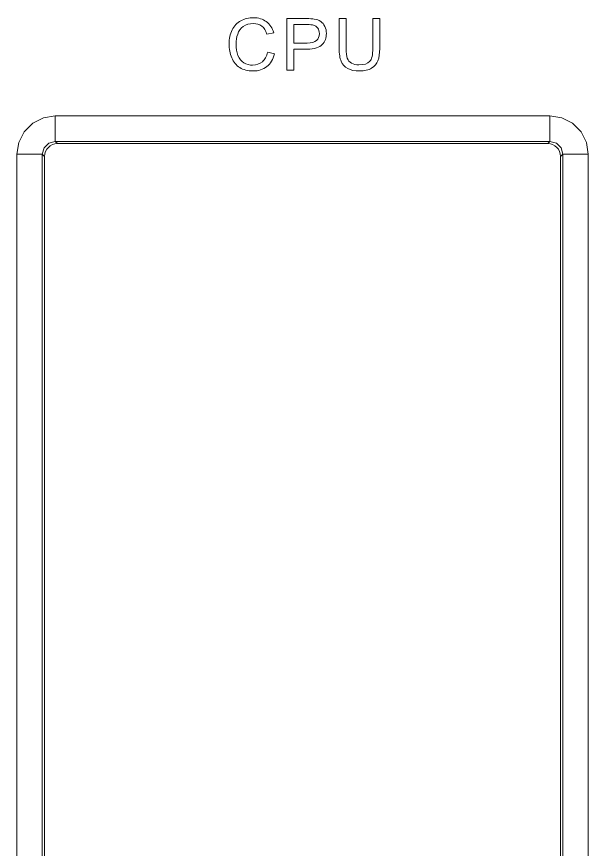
# Model space of a CAD drawing. Header units: millimetres. Extents: x 33157 to 59611, y -29750 to 1750.
# Drawn here: x 54917.36 to 54939.75, y -3134.21 to -3101.58 of the extents above; entities that cross this region are included whole.
import ezdxf

# ---------------------------------------------------------------- set-up
doc = ezdxf.new("R2010")
doc.units = ezdxf.units.MM
doc.layers.add('layer 1', color=7, linetype='Continuous', lineweight=18)

msp = doc.modelspace()

# ---------------------------------------------------------------- linework, layer by layer
at = {"layer": 'layer 1', "lineweight": 9}
for p, q in [((54918.864, -3105.461), (54918.864, -3106.462)), ((54938.247, -3105.461), (54938.247, -3106.462)), ((54917.363, -3106.962), (54917.363, -3161.802)), ((54918.364, -3106.962), (54918.364, -3161.802)), ((54918.452, -3107.05), (54918.452, -3161.714)), ((54938.669, -3107.05), (54938.669, -3161.714)), ((54938.748, -3106.962), (54938.748, -3161.802)), ((54939.749, -3106.962), (54939.749, -3161.802))]:
    msp.add_line(p, q, dxfattribs=at)
at = {"layer": 'layer 1'}
for points, knots in [([(54927.948, -3103.67), (54927.948, -3103.67), (54927.948, -3101.65), (54927.948, -3101.65), (54927.948, -3101.65), (54928.711, -3101.65), (54928.711, -3101.65), (54928.845, -3101.65), (54928.948, -3101.656), (54929.019, -3101.669), (54929.118, -3101.686), (54929.201, -3101.717), (54929.269, -3101.763), (54929.336, -3101.81), (54929.39, -3101.875), (54929.431, -3101.958), (54929.472, -3102.041), (54929.492, -3102.133), (54929.492, -3102.233), (54929.492, -3102.404), (54929.438, -3102.55), (54929.328, -3102.668), (54929.219, -3102.787), (54929.021, -3102.846), (54928.735, -3102.846), (54928.735, -3102.846), (54928.216, -3102.846), (54928.216, -3102.846), (54928.216, -3102.846), (54928.216, -3103.67), (54928.216, -3103.67), (54928.216, -3103.67), (54927.948, -3103.67), (54927.948, -3103.67)], [0, 0, 0, 0, 143621.910536, 143621.910536, 143621.910536, 287243.821071, 287243.821071, 287243.821071, 430865.731607, 430865.731607, 430865.731607, 574487.642142, 574487.642142, 574487.642142, 718109.552678, 718109.552678, 718109.552678, 861731.463214, 861731.463214, 861731.463214, 1005353.373749, 1005353.373749, 1005353.373749, 1148975.284285, 1148975.284285, 1148975.284285, 1292597.19482, 1292597.19482, 1292597.19482, 1436219.105356, 1436219.105356, 1436219.105356, 1579841.015891, 1579841.015891, 1579841.015891, 1579841.015891]), ([(54927.193, -3102.962), (54927.193, -3102.962), (54927.461, -3103.029), (54927.461, -3103.029), (54927.405, -3103.249), (54927.304, -3103.416), (54927.159, -3103.531), (54927.014, -3103.646), (54926.836, -3103.704), (54926.626, -3103.704), (54926.408, -3103.704), (54926.231, -3103.66), (54926.095, -3103.571), (54925.959, -3103.483), (54925.855, -3103.354), (54925.784, -3103.186), (54925.713, -3103.018), (54925.677, -3102.838), (54925.677, -3102.645), (54925.677, -3102.435), (54925.717, -3102.251), (54925.798, -3102.095), (54925.878, -3101.938), (54925.992, -3101.819), (54926.141, -3101.738), (54926.289, -3101.656), (54926.452, -3101.616), (54926.63, -3101.616), (54926.832, -3101.616), (54927.002, -3101.667), (54927.139, -3101.77), (54927.277, -3101.873), (54927.373, -3102.018), (54927.427, -3102.204), (54927.427, -3102.204), (54927.165, -3102.266), (54927.165, -3102.266), (54927.118, -3102.119), (54927.05, -3102.012), (54926.961, -3101.945), (54926.872, -3101.878), (54926.76, -3101.844), (54926.625, -3101.844), (54926.47, -3101.844), (54926.34, -3101.882), (54926.237, -3101.956), (54926.133, -3102.03), (54926.059, -3102.13), (54926.017, -3102.256), (54925.975, -3102.381), (54925.954, -3102.511), (54925.954, -3102.644), (54925.954, -3102.815), (54925.979, -3102.965), (54926.029, -3103.093), (54926.078, -3103.222), (54926.156, -3103.317), (54926.261, -3103.381), (54926.367, -3103.444), (54926.481, -3103.476), (54926.603, -3103.476), (54926.753, -3103.476), (54926.879, -3103.432), (54926.983, -3103.346), (54927.086, -3103.26), (54927.156, -3103.132), (54927.193, -3102.962)], [0, 0, 0, 0, 140124.57886, 140124.57886, 140124.57886, 280249.157719, 280249.157719, 280249.157719, 420373.736579, 420373.736579, 420373.736579, 560498.315439, 560498.315439, 560498.315439, 700622.894299, 700622.894299, 700622.894299, 840747.473158, 840747.473158, 840747.473158, 980872.052018, 980872.052018, 980872.052018, 1120996.630878, 1120996.630878, 1120996.630878, 1261121.209738, 1261121.209738, 1261121.209738, 1401245.788597, 1401245.788597, 1401245.788597, 1541370.367457, 1541370.367457, 1541370.367457, 1681494.946317, 1681494.946317, 1681494.946317, 1821619.525177, 1821619.525177, 1821619.525177, 1961744.104036, 1961744.104036, 1961744.104036, 2101868.682896, 2101868.682896, 2101868.682896, 2241993.261756, 2241993.261756, 2241993.261756, 2382117.840616, 2382117.840616, 2382117.840616, 2522242.419475, 2522242.419475, 2522242.419475, 2662366.998335, 2662366.998335, 2662366.998335, 2802491.577195, 2802491.577195, 2802491.577195, 2942616.156055, 2942616.156055, 2942616.156055, 3082740.734914, 3082740.734914, 3082740.734914, 3082740.734914]), ([(54928.216, -3102.609), (54928.216, -3102.609), (54928.739, -3102.609), (54928.739, -3102.609), (54928.912, -3102.609), (54929.034, -3102.577), (54929.107, -3102.513), (54929.179, -3102.448), (54929.216, -3102.358), (54929.216, -3102.241), (54929.216, -3102.157), (54929.194, -3102.084), (54929.152, -3102.024), (54929.109, -3101.964), (54929.052, -3101.924), (54928.983, -3101.905), (54928.938, -3101.893), (54928.854, -3101.887), (54928.733, -3101.887), (54928.733, -3101.887), (54928.216, -3101.887), (54928.216, -3101.887), (54928.216, -3101.887), (54928.216, -3102.609), (54928.216, -3102.609)], [0, 0, 0, 0, 146494.578868, 146494.578868, 146494.578868, 292989.157736, 292989.157736, 292989.157736, 439483.736603, 439483.736603, 439483.736603, 585978.315471, 585978.315471, 585978.315471, 732472.894339, 732472.894339, 732472.894339, 878967.473207, 878967.473207, 878967.473207, 1025462.052075, 1025462.052075, 1025462.052075, 1171956.630942, 1171956.630942, 1171956.630942, 1171956.630942]), ([(54931.311, -3101.65), (54931.311, -3101.65), (54931.579, -3101.65), (54931.579, -3101.65), (54931.579, -3101.65), (54931.579, -3102.817), (54931.579, -3102.817), (54931.579, -3103.02), (54931.556, -3103.181), (54931.511, -3103.301), (54931.465, -3103.42), (54931.382, -3103.517), (54931.262, -3103.592), (54931.142, -3103.667), (54930.986, -3103.704), (54930.791, -3103.704), (54930.602, -3103.704), (54930.448, -3103.672), (54930.328, -3103.606), (54930.207, -3103.541), (54930.122, -3103.447), (54930.07, -3103.323), (54930.019, -3103.2), (54929.993, -3103.031), (54929.993, -3102.817), (54929.993, -3102.817), (54929.993, -3101.65), (54929.993, -3101.65), (54929.993, -3101.65), (54930.261, -3101.65), (54930.261, -3101.65), (54930.261, -3101.65), (54930.261, -3102.816), (54930.261, -3102.816), (54930.261, -3102.992), (54930.278, -3103.122), (54930.31, -3103.204), (54930.343, -3103.288), (54930.398, -3103.352), (54930.478, -3103.397), (54930.557, -3103.442), (54930.654, -3103.464), (54930.768, -3103.464), (54930.964, -3103.464), (54931.103, -3103.42), (54931.187, -3103.331), (54931.27, -3103.241), (54931.311, -3103.07), (54931.311, -3102.816), (54931.311, -3102.816), (54931.311, -3101.65), (54931.311, -3101.65)], [0, 0, 0, 0, 141111.618964, 141111.618964, 141111.618964, 282223.237929, 282223.237929, 282223.237929, 423334.856893, 423334.856893, 423334.856893, 564446.475857, 564446.475857, 564446.475857, 705558.094821, 705558.094821, 705558.094821, 846669.713786, 846669.713786, 846669.713786, 987781.33275, 987781.33275, 987781.33275, 1128892.951714, 1128892.951714, 1128892.951714, 1270004.570679, 1270004.570679, 1270004.570679, 1411116.189643, 1411116.189643, 1411116.189643, 1552227.808607, 1552227.808607, 1552227.808607, 1693339.427571, 1693339.427571, 1693339.427571, 1834451.046536, 1834451.046536, 1834451.046536, 1975562.6655, 1975562.6655, 1975562.6655, 2116674.284464, 2116674.284464, 2116674.284464, 2257785.903429, 2257785.903429, 2257785.903429, 2398897.522393, 2398897.522393, 2398897.522393, 2398897.522393])]:
    msp.add_open_spline(points, degree=3, knots=knots, dxfattribs=at)
at = {"layer": 'layer 1', "lineweight": 9}
for points, knots in [([(54918.864, -3105.461), (54918.864, -3105.461), (54918.408, -3105.54), (54918.408, -3105.54), (54918.408, -3105.54), (54917.987, -3105.751), (54917.987, -3105.751), (54917.987, -3105.751), (54917.653, -3106.084), (54917.653, -3106.084), (54917.653, -3106.084), (54917.442, -3106.506), (54917.442, -3106.506), (54917.442, -3106.506), (54917.363, -3106.962), (54917.363, -3106.962)], [0, 0, 0, 0, 152151.524674, 152151.524674, 152151.524674, 304303.049348, 304303.049348, 304303.049348, 456454.574022, 456454.574022, 456454.574022, 608606.098697, 608606.098697, 608606.098697, 760757.623371, 760757.623371, 760757.623371, 760757.623371]), ([(54939.749, -3106.962), (54939.749, -3106.962), (54939.678, -3106.506), (54939.678, -3106.506), (54939.678, -3106.506), (54939.468, -3106.084), (54939.468, -3106.084), (54939.468, -3106.084), (54939.134, -3105.751), (54939.134, -3105.751), (54939.134, -3105.751), (54938.713, -3105.54), (54938.713, -3105.54), (54938.713, -3105.54), (54938.247, -3105.461), (54938.247, -3105.461)], [0, 0, 0, 0, 152209.595285, 152209.595285, 152209.595285, 304419.190569, 304419.190569, 304419.190569, 456628.785854, 456628.785854, 456628.785854, 608838.381138, 608838.381138, 608838.381138, 761047.976423, 761047.976423, 761047.976423, 761047.976423]), ([(54918.864, -3106.462), (54918.864, -3106.462), (54918.619, -3106.532), (54918.619, -3106.532), (54918.619, -3106.532), (54918.434, -3106.716), (54918.434, -3106.716), (54918.434, -3106.716), (54918.364, -3106.962), (54918.364, -3106.962)], [0, 0, 0, 0, 162604.649115, 162604.649115, 162604.649115, 325209.298231, 325209.298231, 325209.298231, 487813.947346, 487813.947346, 487813.947346, 487813.947346]), ([(54938.748, -3106.962), (54938.748, -3106.962), (54938.686, -3106.716), (54938.686, -3106.716), (54938.686, -3106.716), (54938.502, -3106.532), (54938.502, -3106.532), (54938.502, -3106.532), (54938.247, -3106.462), (54938.247, -3106.462)], [0, 0, 0, 0, 162662.579945, 162662.579945, 162662.579945, 325325.15989, 325325.15989, 325325.15989, 487987.739834, 487987.739834, 487987.739834, 487987.739834]), ([(54918.952, -3106.549), (54918.952, -3106.549), (54918.856, -3106.558), (54918.856, -3106.558), (54918.856, -3106.558), (54918.759, -3106.585), (54918.759, -3106.585), (54918.759, -3106.585), (54918.671, -3106.637), (54918.671, -3106.637), (54918.671, -3106.637), (54918.601, -3106.699), (54918.601, -3106.699), (54918.601, -3106.699), (54918.54, -3106.769), (54918.54, -3106.769), (54918.54, -3106.769), (54918.487, -3106.857), (54918.487, -3106.857), (54918.487, -3106.857), (54918.46, -3106.953), (54918.46, -3106.953), (54918.46, -3106.953), (54918.452, -3107.05), (54918.452, -3107.05)], [0, 0, 0, 0, 146475.205086, 146475.205086, 146475.205086, 292950.410171, 292950.410171, 292950.410171, 439425.615257, 439425.615257, 439425.615257, 585900.820343, 585900.820343, 585900.820343, 732376.025429, 732376.025429, 732376.025429, 878851.230514, 878851.230514, 878851.230514, 1025326.4356, 1025326.4356, 1025326.4356, 1171801.640686, 1171801.640686, 1171801.640686, 1171801.640686]), ([(54938.669, -3107.05), (54938.669, -3107.05), (54938.651, -3106.953), (54938.651, -3106.953), (54938.651, -3106.953), (54938.625, -3106.857), (54938.625, -3106.857), (54938.625, -3106.857), (54938.581, -3106.769), (54938.581, -3106.769), (54938.581, -3106.769), (54938.52, -3106.699), (54938.52, -3106.699), (54938.52, -3106.699), (54938.441, -3106.637), (54938.441, -3106.637), (54938.441, -3106.637), (54938.353, -3106.585), (54938.353, -3106.585), (54938.353, -3106.585), (54938.265, -3106.558), (54938.265, -3106.558), (54938.265, -3106.558), (54938.168, -3106.549), (54938.168, -3106.549)], [0, 0, 0, 0, 146526.788134, 146526.788134, 146526.788134, 293053.576269, 293053.576269, 293053.576269, 439580.364403, 439580.364403, 439580.364403, 586107.152537, 586107.152537, 586107.152537, 732633.940671, 732633.940671, 732633.940671, 879160.728806, 879160.728806, 879160.728806, 1025687.51694, 1025687.51694, 1025687.51694, 1172214.305074, 1172214.305074, 1172214.305074, 1172214.305074])]:
    msp.add_open_spline(points, degree=3, knots=knots, dxfattribs=at)
for points in [[(54918.864, -3105.461), (54918.864, -3105.461), (54938.247, -3105.461), (54938.247, -3105.461)], [(54918.864, -3106.462), (54918.864, -3106.462), (54938.247, -3106.462), (54938.247, -3106.462)], [(54918.952, -3106.549), (54918.952, -3106.549), (54918.864, -3106.462), (54918.864, -3106.462)], [(54938.247, -3106.462), (54938.247, -3106.462), (54938.168, -3106.549), (54938.168, -3106.549)], [(54918.952, -3106.549), (54918.952, -3106.549), (54938.168, -3106.549), (54938.168, -3106.549)], [(54917.363, -3106.962), (54917.363, -3106.962), (54918.364, -3106.962), (54918.364, -3106.962)], [(54918.452, -3107.05), (54918.452, -3107.05), (54918.364, -3106.962), (54918.364, -3106.962)], [(54938.748, -3106.962), (54938.748, -3106.962), (54938.669, -3107.05), (54938.669, -3107.05)], [(54939.749, -3106.962), (54939.749, -3106.962), (54938.748, -3106.962), (54938.748, -3106.962)]]:
    msp.add_open_spline(points, degree=3, dxfattribs=at)

doc.saveas('drawing.dxf')
